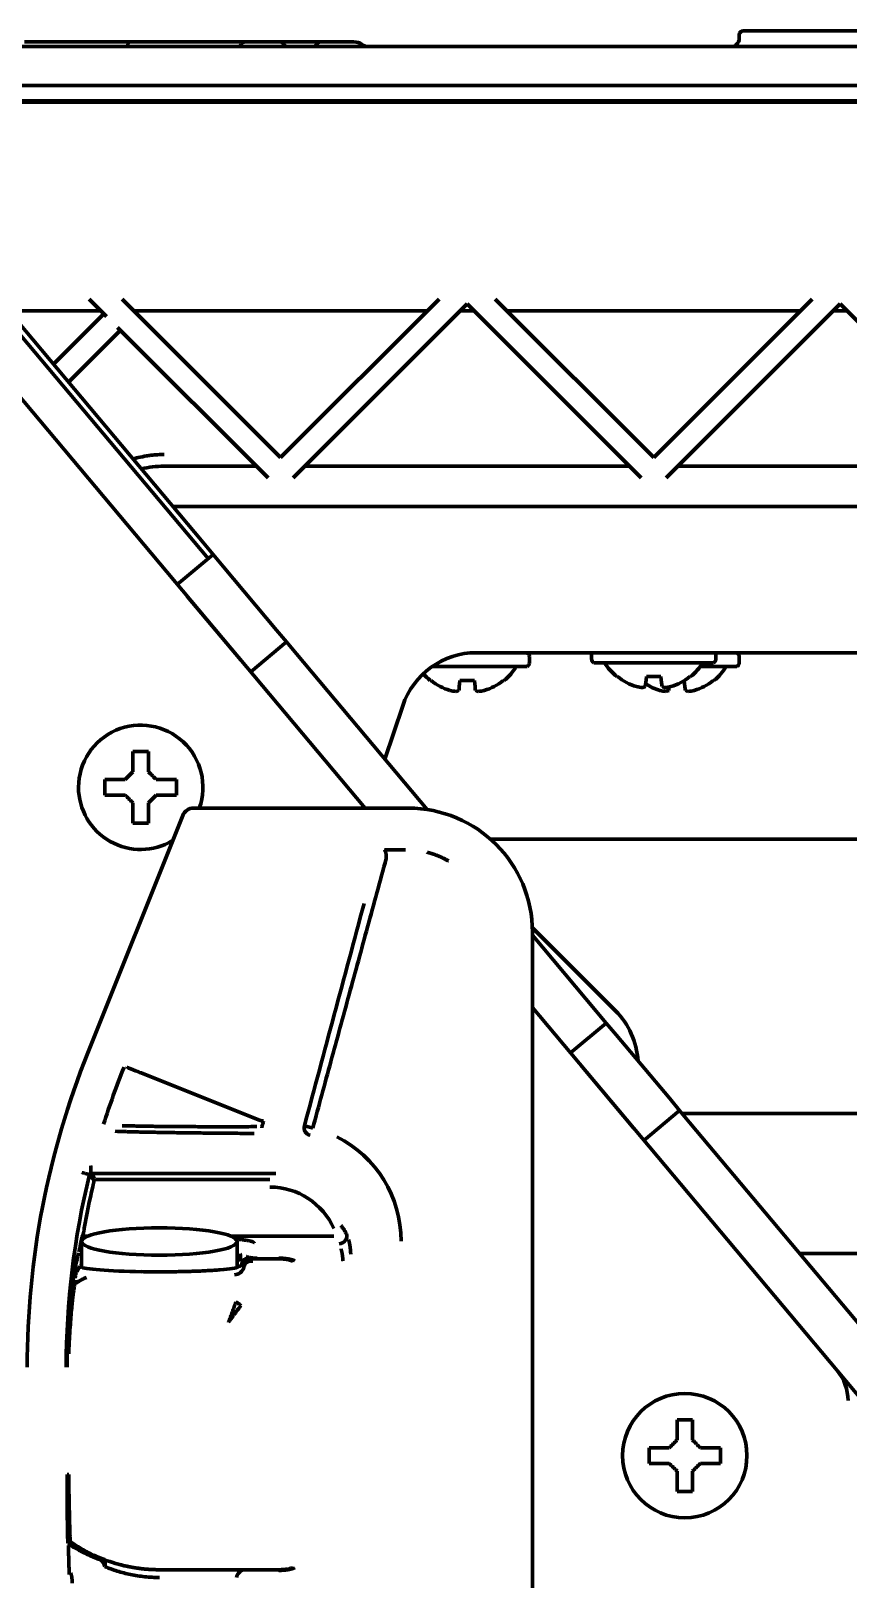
# Model space of a CAD drawing. Header units: inches. Extents: x -2405 to 7588, y 441 to 5654.
# Drawn here: x 2202.7 to 2255.3, y 5479.4 to 5579 of the extents above; entities that cross this region are included whole.
import ezdxf

# ---------------------------------------------------------------- set-up
doc = ezdxf.new("R2010")
doc.units = ezdxf.units.IN

msp = doc.modelspace()

# ---------------------------------------------------------------- linework, layer by layer
at = {"linetype": 'Continuous', "lineweight": 70}
for p, q in [((2248.275, 5578.783), (2248.275, 5578.533)), ((2263.025, 5579.033), (2248.525, 5579.033)), ((2171.025, 5578.033), (2290.525, 5578.033)), ((2202.3, 5578.333), (2209.052, 5578.333)), ((2209.052, 5578.333), (2212.743, 5578.333)), ((2212.743, 5578.333), (2213.935, 5578.333)), ((2213.935, 5578.333), (2216.474, 5578.333)), ((2216.474, 5578.333), (2218.758, 5578.333)), ((2218.758, 5578.333), (2221.333, 5578.333)), ((2221.333, 5578.333), (2223.472, 5578.333)), ((2193.238, 5575.533), (2313.775, 5575.533)), ((2194.561, 5574.533), (2313.775, 5574.533)), ((2194.591, 5574.457), (2310.7, 5574.457)), ((2230.775, 5574.457), (2230.775, 5574.533)), ((2214.115, 5545.086), (2198.416, 5563.775)), ((2213.786, 5546.116), (2199.002, 5563.735)), ((2224.204, 5529.032), (2195.434, 5563.319)), ((2206.462, 5561.786), (2207.584, 5560.664)), ((2218.775, 5551.594), (2208.583, 5561.786)), ((2228.967, 5561.786), (2218.775, 5551.594)), ((2242.775, 5551.594), (2232.583, 5561.786)), ((2252.967, 5561.786), (2242.775, 5551.594)), ((2201.266, 5561.036), (2207.212, 5561.036)), ((2207.407, 5560.841), (2204.157, 5557.591)), ((2209.333, 5561.036), (2228.217, 5561.036)), ((2219.586, 5550.283), (2230.775, 5561.472)), ((2230.338, 5561.036), (2231.212, 5561.036)), ((2230.775, 5561.472), (2241.964, 5550.283)), ((2233.333, 5561.036), (2252.217, 5561.036)), ((2243.586, 5550.283), (2254.775, 5561.472)), ((2254.338, 5561.036), (2255.212, 5561.036)), ((2254.775, 5561.472), (2265.964, 5550.283)), ((2205.125, 5556.437), (2208.467, 5559.78)), ((2208.291, 5559.957), (2217.964, 5550.283)), ((2217.214, 5551.033), (2211.275, 5551.033)), ((2241.214, 5551.033), (2220.336, 5551.033)), ((2265.214, 5551.033), (2244.336, 5551.033)), ((2292.67, 5548.428), (2211.879, 5548.428)), ((2213.786, 5546.116), (2214.428, 5545.35)), ((2212.13, 5543.421), (2214.428, 5545.35)), ((2214.428, 5545.35), (2215.071, 5544.584)), ((2215.071, 5544.584), (2218.509, 5540.487)), ((2212.773, 5542.655), (2216.211, 5538.558)), ((2218.509, 5540.487), (2219.152, 5539.721)), ((2216.854, 5537.792), (2219.152, 5539.721)), ((2219.152, 5539.721), (2219.795, 5538.955)), ((2219.795, 5538.955), (2228.197, 5528.94)), ((2231.376, 5539.033), (2279.175, 5539.033)), ((2234.775, 5538.383), (2234.775, 5538.783)), ((2238.775, 5539.033), (2238.775, 5538.633)), ((2246.775, 5538.633), (2246.775, 5539.033)), ((2248.275, 5538.383), (2248.275, 5538.783)), ((2230.775, 5538.133), (2228.514, 5538.133)), ((2234.625, 5538.133), (2230.775, 5538.133)), ((2242.775, 5538.383), (2238.925, 5538.383)), ((2246.625, 5538.383), (2242.775, 5538.383)), ((2248.125, 5538.133), (2245.763, 5538.133)), ((2228.402, 5537.242), (2228.449, 5537.241)), ((2233.101, 5537.241), (2233.148, 5537.242)), ((2240.402, 5537.492), (2240.449, 5537.491)), ((2245.101, 5537.491), (2245.148, 5537.492)), ((2246.601, 5537.241), (2246.648, 5537.242)), ((2225.483, 5532.175), (2226.634, 5535.618)), ((2207.475, 5530.373), (2207.475, 5530.873)), ((2212.075, 5530.873), (2212.075, 5530.373)), ((2207.475, 5529.873), (2207.475, 5530.373)), ((2212.075, 5530.373), (2212.075, 5529.873)), ((2213.175, 5529.033), (2226.986, 5529.033)), ((2212.479, 5528.561), (2206.373, 5513.296)), ((2286.794, 5527.033), (2232.277, 5527.033)), ((2240.311, 5515.997), (2234.969, 5521.339)), ((2234.975, 5521.044), (2234.975, 5449.033)), ((2234.975, 5520.864), (2239.078, 5515.973)), ((2254.573, 5492.84), (2234.974, 5516.197)), ((2239.078, 5515.973), (2239.721, 5515.207)), ((2237.423, 5513.279), (2239.721, 5515.207)), ((2239.721, 5515.207), (2240.364, 5514.441)), ((2240.364, 5514.441), (2243.802, 5510.344)), ((2217.354, 5508.973), (2209.797, 5511.995)), ((2238.066, 5512.513), (2241.504, 5508.416)), ((2243.802, 5510.344), (2244.444, 5509.578)), ((2242.146, 5507.65), (2244.444, 5509.578)), ((2244.444, 5509.578), (2245.087, 5508.812)), ((2244.608, 5509.383), (2271.02, 5509.383)), ((2245.087, 5508.812), (2259.871, 5491.193)), ((2206.576, 5505.524), (2218.467, 5505.524)), ((2218.092, 5505.149), (2206.875, 5505.149)), ((2206.788, 5504.649), (2206.69, 5504.671)), ((2206.245, 5501.981), (2206.147, 5501.998)), ((2205.975, 5501.151), (2205.975, 5499.486)), ((2206.17, 5501.482), (2206.34, 5501.482)), ((2215.611, 5501.482), (2222.202, 5501.482)), ((2215.975, 5499.486), (2215.975, 5501.151)), ((2216.773, 5500.033), (2216.822, 5500.033)), ((2218.656, 5500.033), (2216.873, 5500.033)), ((2218.656, 5500.076), (2218.656, 5500.033)), ((2252.166, 5500.383), (2262.532, 5500.383)), ((2205.489, 5499.048), (2205.588, 5498.956)), ((2205.703, 5499.288), (2205.861, 5499.541)), ((2205.881, 5499.573), (2205.975, 5499.626)), ((2216.07, 5499.56), (2216.062, 5499.571)), ((2257.573, 5489.265), (2254.573, 5492.84)), ((2242.475, 5487.373), (2242.475, 5487.873)), ((2242.475, 5486.873), (2242.475, 5487.373)), ((2247.075, 5487.873), (2247.075, 5487.373)), ((2247.075, 5487.373), (2247.075, 5486.873)), ((2205.143, 5486.161), (2205.043, 5486.161)), ((2205.269, 5481.82), (2205.254, 5481.831)), ((2205.279, 5481.814), (2205.269, 5481.82)), ((2218.656, 5480.033), (2210.975, 5480.033)), ((2210.975, 5480.033), (2210.975, 5480.033))]:
    msp.add_line(p, q, dxfattribs=at)
msp.add_circle((2244.775, 5487.373), 4, dxfattribs=at)
for centre, radius, start, end in [((2248.525, 5578.783), 0.25, 90, 180), ((2216.016, 5578.283), 0.25, 270, 336.42182), ((2216.474, 5578.083), 0.25, 90, 156.42182), ((2218.758, 5578.083), 0.25, 23.57818, 90), ((2219.216, 5578.283), 0.25, 203.57818, 270), ((2220.875, 5578.283), 0.25, 270, 336.42182), ((2221.333, 5578.083), 0.25, 90, 156.42182), ((2247.775, 5578.533), 0.5, 270, 0), ((2202.787, 5572.533), 2, 73.61046, 90), ((2223.763, 5572.533), 2, 90, 106.38954), ((2211.275, 5545.033), 6, 90, 104.11734), ((2231.376, 5534.033), 5, 90, 161.51588), ((2234.492, 5538.783), 0.283, 0, 61.92751), ((2247.992, 5538.783), 0.283, 0, 61.92751), ((2230.775, 5540.133), 3.74, 309.37906, 327.67589), ((2234.492, 5538.383), 0.283, 298.07249, 0), ((2239.058, 5538.633), 0.283, 180, 241.92751), ((2242.775, 5540.383), 3.74, 212.32411, 230.6111), ((2242.775, 5540.383), 3.74, 309.37906, 327.67589), ((2246.492, 5538.633), 0.283, 298.07249, 0), ((2244.275, 5540.133), 3.74, 309.37906, 327.67589), ((2247.992, 5538.383), 0.283, 298.07249, 0), ((2230.775, 5540.133), 3.74, 221.019, 230.6111), ((2209.775, 5530.373), 4, 340.425, 180), ((2209.775, 5530.373), 4, 180, 300.9375), ((2236.775, 5512.462), 5, 3.54164, 45), ((2256.975, 5493.056), 54.5, 158.19859, 180), ((2256.975, 5493.056), 51.991, 158.19859, 162.49778), ((2219.029, 5501.18), 7.499, 359.99723, 63.35805), ((2256.975, 5493.056), 51.991, 166.20351, 180), ((2256.975, 5493.056), 51.609, 166.99303, 170.02214), ((2218.092, 5500.15), 4.498, 24.00591, 90.00913), ((2210.975, 5490.033), 10, 122.76123, 122.92418), ((2256.975, 5493.056), 51.932, 179.04991, 180), ((2252.275, 5490.912), 3, 0, 40)]:
    msp.add_arc(centre, radius, start, end, dxfattribs=at)
for centre, major_axis, ratio, start_param, end_param in [((2208.877, 5578.283), (0, -0.25), 0.380989, 0, 1.159279), ((2209.052, 5578.083), (0, -0.25), 0.380989, 3.141593, 4.300872), ((2223.472, 5578.083), (0.544, 0), 0.459854, 0.411517, 1.570796), ((2224.469, 5578.283), (0.544, 0), 0.459854, 3.553109, 4.712389), ((2230.77, 5540.154), (3.624, 0.873), 0.997235, 3.804658, 4.177379), ((2230.478, 5540.154), (0.269, 3.718), 0.017407, 3.440796, 3.813517), ((2231.072, 5540.154), (0.269, -3.718), 0.017407, 5.611261, 5.983982), ((2230.78, 5540.154), (3.624, -0.873), 0.997235, 5.247399, 5.62012), ((2242.77, 5540.404), (3.624, 0.873), 0.997235, 3.804658, 4.177379), ((2242.517, 5540.441), (0.806, 3.6), 0.902278, 3.129444, 3.24631), ((2242.221, 5540.441), (0.383, 3.669), 0.420739, 3.280106, 3.396972), ((2242.478, 5540.404), (0.269, 3.718), 0.017407, 3.440796, 3.813517), ((2244.27, 5540.154), (3.624, 0.873), 0.997235, 3.907191, 4.177379), ((2243.072, 5540.404), (0.269, -3.718), 0.017407, 5.611261, 5.983982), ((2243.329, 5540.441), (0.383, -3.669), 0.420739, 6.027806, 6.144672), ((2243.034, 5540.441), (0.806, -3.6), 0.902278, 6.178468, 6.295334), ((2243.978, 5540.154), (0.269, 3.718), 0.017407, 3.440796, 3.604519), ((2242.78, 5540.404), (3.624, -0.873), 0.997235, 5.247399, 5.62012), ((2244.572, 5540.154), (0.269, -3.718), 0.017407, 5.611261, 5.983982), ((2244.28, 5540.154), (3.624, -0.873), 0.997235, 5.247399, 5.62012), ((2230.517, 5540.191), (0.806, 3.6), 0.902278, 3.129444, 3.24631), ((2230.221, 5540.191), (0.383, 3.669), 0.420739, 3.280106, 3.396972), ((2231.329, 5540.191), (0.383, -3.669), 0.420739, 6.027806, 6.144672), ((2231.034, 5540.191), (0.806, -3.6), 0.902278, 6.178468, 6.295334), ((2244.017, 5540.191), (0.806, 3.6), 0.902278, 3.129444, 3.24631), ((2243.721, 5540.191), (0.383, 3.669), 0.420739, 3.280106, 3.396972), ((2244.829, 5540.191), (0.383, -3.669), 0.420739, 6.027806, 6.144672), ((2244.534, 5540.191), (0.806, -3.6), 0.902278, 6.178468, 6.295334), ((2213.175, 5528.282), (0.031, 0.75), 0.998627, 0.041201, 1.231116), ((2226.964, 5521.022), (5.672, 5.672), 0.997265, 5.499157, 7.067214), ((2234, 5490.717), (264.803, 988.257), 0.017452, 1.542914, 1.557376), ((2209.374, 5512.165), (-0.464, 0.186), 0.00001, 3.564808, 6.265734), ((2217.191, 5509.038), (0.483, -0.129), 0.044565, 5.067822, 6.265715), ((2220.79, 5508.471), (0.301, -0.399), 0.999598, 3.804727, 5.400099), ((2220.79, 5508.471), (0.483, -0.13), 0.013523, 3.159048, 4.825514), ((2222.536, 5501.505), (-0.427, -0.259), 0.996672, 1.026891, 2.873747), ((2216.75, 5499.606), (0.488, 0.11), 0.980935, 1.683565, 2.914946), ((2216.773, 5499.532), (0, 0.501), 0.999097, 0.000003, 1.473687), ((2216.873, 5499.532), (0, 0.501), 0.999028, 0, 1.471684), ((2216.898, 5499.403), (0.5, -0.014), 0.966696, 1.404138, 2.958996), ((2217.259, 5500.533), (0, -0.5), 0.000006, 5.863051, 6.283192), ((2211.006, 5499.556), (-5.131, 0), 0.069756, 0.043327, 0.108267), ((2210.975, 5499.556), (5.1, 0), 0.069927, 3.25023, 4.486596), ((2210.975, 5499.556), (5.1, 0), 0.069927, 5.586769, 6.174554), ((2215.801, 5499.631), (0.427, -0.451), 0.999829, 5.524595, 6.891653), ((2210.944, 5499.556), (-5.131, 0), 0.069756, 3.033332, 3.100369), ((2205.534, 5498.651), (-0.0989, 0.0148), 0.918409, 0.044134, 1.971535), ((2205.15, 5493.915), (-0.1, 0.0017), 0.000004, 4.712397, 6.26578), ((2205.229, 5481.55), (-0.1, -0.0021), 0.764151, 4.696588, 6.256133), ((2207.206, 5480.233), (-0.179, -0.467), 0.50471, 3.141589, 3.792713), ((2207.206, 5480.233), (-0.179, 0.467), 0.504709, 4.520689, 5.632076), ((2207.206, 5480.233), (0.179, 0.467), 0.504708, 4.904106, 6.283182), ((2216.305, 5479.533), (0.226, 0.446), 0.711761, 0.619546, 1.917516)]:
    msp.add_ellipse(centre, major_axis=major_axis, ratio=ratio, start_param=start_param, end_param=end_param, dxfattribs=at)
msp.add_ellipse((2210.975, 5501.151), major_axis=(5, 0), ratio=0.176327, dxfattribs=at)
for points, degree, knots in [([(2209.292, 5551.495), (2209.399, 5551.527), (2209.507, 5551.557), (2209.794, 5551.627), (2209.975, 5551.664), (2210.204, 5551.701), (2210.25, 5551.708), (2210.343, 5551.721), (2210.389, 5551.727), (2210.528, 5551.744), (2210.621, 5551.753), (2210.901, 5551.776), (2211.088, 5551.783), (2211.275, 5551.783)], 3, [0, 0, 0, 0, 0.169694, 0.169694, 0.446463, 0.446463, 0.515655, 0.515655, 0.584847, 0.584847, 0.723231, 0.723231, 1, 1, 1, 1]), ([(2230.308, 5537.241), (2230.346, 5537.241), (2230.385, 5537.241), (2230.462, 5537.242), (2230.501, 5537.242), (2230.579, 5537.242), (2230.618, 5537.242), (2230.697, 5537.242), (2230.736, 5537.242), (2230.854, 5537.242), (2230.932, 5537.242), (2231.049, 5537.242), (2231.088, 5537.242), (2231.165, 5537.241), (2231.204, 5537.241), (2231.242, 5537.241)], 3, [0, 0, 0, 0, 0.125, 0.125, 0.25, 0.25, 0.375, 0.375, 0.5, 0.5, 0.75, 0.75, 0.875, 0.875, 1, 1, 1, 1]), ([(2242.308, 5537.491), (2242.346, 5537.491), (2242.385, 5537.491), (2242.462, 5537.492), (2242.501, 5537.492), (2242.579, 5537.492), (2242.618, 5537.492), (2242.697, 5537.492), (2242.736, 5537.492), (2242.854, 5537.492), (2242.932, 5537.492), (2243.049, 5537.492), (2243.088, 5537.492), (2243.165, 5537.491), (2243.204, 5537.491), (2243.242, 5537.491)], 3, [0, 0, 0, 0, 0.125, 0.125, 0.25, 0.25, 0.375, 0.375, 0.5, 0.5, 0.75, 0.75, 0.875, 0.875, 1, 1, 1, 1]), ([(2210.275, 5532.673), (2210.275, 5532.47), (2210.275, 5532.261), (2210.275, 5531.936), (2210.275, 5531.826), (2210.275, 5531.602), (2210.275, 5531.489), (2210.275, 5531.373)], 3, [0, 0, 0, 0, 0.5, 0.5, 0.75, 0.75, 1, 1, 1, 1]), ([(2207.475, 5530.873), (2207.678, 5530.873), (2207.888, 5530.873), (2208.213, 5530.873), (2208.323, 5530.873), (2208.546, 5530.873), (2208.66, 5530.873), (2208.775, 5530.873)], 3, [0, 0, 0, 0, 0.5, 0.5, 0.75, 0.75, 1, 1, 1, 1]), ([(2212.075, 5529.873), (2211.872, 5529.873), (2211.662, 5529.873), (2211.337, 5529.873), (2211.227, 5529.873), (2211.004, 5529.873), (2210.89, 5529.873), (2210.775, 5529.873)], 3, [0, 0, 0, 0, 0.5, 0.5, 0.75, 0.75, 1, 1, 1, 1]), ([(2209.275, 5528.073), (2209.275, 5528.276), (2209.275, 5528.486), (2209.275, 5528.811), (2209.275, 5528.921), (2209.275, 5529.144), (2209.275, 5529.258), (2209.275, 5529.373)], 3, [0, 0, 0, 0, 0.5, 0.5, 0.75, 0.75, 1, 1, 1, 1]), ([(2229.569, 5525.634), (2229.558, 5525.64), (2229.537, 5525.653), (2229.505, 5525.671), (2229.472, 5525.689), (2229.44, 5525.706), (2229.407, 5525.724), (2229.374, 5525.741), (2229.341, 5525.758), (2229.308, 5525.775), (2229.275, 5525.792), (2229.242, 5525.808), (2229.208, 5525.825), (2229.174, 5525.841), (2229.14, 5525.857), (2229.106, 5525.872), (2229.072, 5525.888), (2229.038, 5525.903), (2229.003, 5525.918), (2228.969, 5525.933), (2228.934, 5525.947), (2228.899, 5525.962), (2228.864, 5525.976), (2228.829, 5525.99), (2228.793, 5526.003), (2228.758, 5526.017), (2228.722, 5526.03), (2228.686, 5526.043), (2228.65, 5526.055), (2228.614, 5526.068), (2228.578, 5526.08), (2228.542, 5526.092), (2228.506, 5526.104), (2228.469, 5526.115), (2228.432, 5526.126), (2228.396, 5526.137), (2228.359, 5526.148), (2228.322, 5526.158), (2228.285, 5526.169), (2228.247, 5526.179), (2228.222, 5526.185), (2228.21, 5526.188), (2228.21, 5526.188)], 3, [0, 0, 0, 0, 0.024984, 0.050005, 0.075063, 0.100157, 0.125287, 0.150454, 0.175656, 0.200893, 0.226166, 0.251473, 0.276815, 0.302192, 0.327602, 0.353046, 0.378524, 0.404035, 0.429579, 0.455156, 0.480765, 0.506407, 0.53208, 0.557785, 0.583522, 0.60929, 0.63509, 0.660921, 0.686785, 0.712681, 0.738609, 0.76457, 0.790563, 0.816588, 0.842646, 0.868736, 0.894859, 0.921015, 0.947204, 0.973425, 0.99968, 1, 1, 1, 1]), ([(2208.886, 5512.291), (2208.89, 5512.301), (2208.894, 5512.311), (2208.902, 5512.331), (2208.906, 5512.341), (2208.91, 5512.35)], 3, [0, 0, 0, 0, 0.502213, 0.502213, 1, 1, 1, 1]), ([(2209.774, 5511.937), (2209.778, 5511.947), (2209.782, 5511.956), (2209.79, 5511.976), (2209.794, 5511.986), (2209.797, 5511.995)], 3, [0, 0, 0, 0, 0.502213, 0.502213, 1, 1, 1, 1]), ([(2217.674, 5508.909), (2217.655, 5508.836), (2217.635, 5508.763), (2217.596, 5508.617), (2217.577, 5508.545), (2217.557, 5508.472)], 3, [0, 0, 0, 0, 0.501162, 0.501162, 1, 1, 1, 1]), ([(2217.075, 5508.102), (2216.588, 5508.105), (2216.113, 5508.108), (2215.186, 5508.115), (2214.734, 5508.119), (2213.853, 5508.128), (2213.425, 5508.133), (2212.904, 5508.139), (2212.749, 5508.141), (2212.596, 5508.144), (2212.494, 5508.145), (2212.443, 5508.146), (2212.191, 5508.149), (2211.994, 5508.152), (2211.418, 5508.161), (2211.053, 5508.167), (2210.361, 5508.18), (2210.034, 5508.187), (2209.573, 5508.197), (2209.424, 5508.201), (2209.208, 5508.207), (2209.138, 5508.208), (2209.034, 5508.211), (2208.999, 5508.212), (2208.931, 5508.214), (2208.898, 5508.215), (2208.599, 5508.224), (2208.357, 5508.232), (2208.139, 5508.24)], 3, [0, 0, 0, 0, 0.125, 0.125, 0.25, 0.25, 0.375, 0.375, 0.40625, 0.421875, 0.421875, 0.4375, 0.4375, 0.5, 0.5, 0.625, 0.625, 0.75, 0.75, 0.8125, 0.8125, 0.84375, 0.84375, 0.859375, 0.859375, 0.875, 0.875, 1, 1, 1, 1]), ([(2217.236, 5508.539), (2216.765, 5508.537), (2216.305, 5508.536), (2215.407, 5508.534), (2214.969, 5508.534), (2214.116, 5508.535), (2213.7, 5508.536), (2213.196, 5508.538), (2213.045, 5508.539), (2212.897, 5508.54), (2212.798, 5508.54), (2212.749, 5508.54), (2212.504, 5508.542), (2212.313, 5508.543), (2211.755, 5508.547), (2211.401, 5508.55), (2210.729, 5508.558), (2210.412, 5508.562), (2209.965, 5508.569), (2209.821, 5508.572), (2209.611, 5508.575), (2209.543, 5508.577), (2209.408, 5508.58), (2209.342, 5508.581), (2209.213, 5508.584), (2209.15, 5508.585), (2209.027, 5508.588), (2208.967, 5508.59), (2208.79, 5508.594), (2208.679, 5508.597), (2208.573, 5508.601)], 3, [0, 0, 0, 0, 0.125, 0.125, 0.25, 0.25, 0.375, 0.375, 0.40625, 0.421875, 0.421875, 0.4375, 0.4375, 0.5, 0.5, 0.625, 0.625, 0.75, 0.75, 0.8125, 0.8125, 0.84375, 0.84375, 0.875, 0.875, 0.90625, 0.90625, 0.9375, 0.9375, 1, 1, 1, 1]), ([(2206.565, 5506.024), (2206.566, 5506.016), (2206.566, 5506.008), (2206.566, 5505.992), (2206.566, 5505.984), (2206.566, 5505.96), (2206.566, 5505.944), (2206.567, 5505.896), (2206.567, 5505.865), (2206.568, 5505.82), (2206.568, 5505.805), (2206.569, 5505.777), (2206.569, 5505.749), (2206.57, 5505.723), (2206.57, 5505.698), (2206.57, 5505.686), (2206.571, 5505.651), (2206.571, 5505.63), (2206.572, 5505.603), (2206.572, 5505.594), (2206.572, 5505.579), (2206.572, 5505.571), (2206.573, 5505.552), (2206.573, 5505.542), (2206.573, 5505.532), (2206.574, 5505.529), (2206.574, 5505.526), (2206.574, 5505.525), (2206.574, 5505.524)], 3, [0, 0, 0, 0, 0.03125, 0.03125, 0.0625, 0.0625, 0.125, 0.125, 0.25, 0.25, 0.3125, 0.3125, 0.375, 0.4375, 0.4375, 0.5, 0.5, 0.625, 0.625, 0.6875, 0.6875, 0.75, 0.75, 0.875, 0.875, 0.9375, 0.9375, 1, 1, 1, 1]), ([(2206, 5505.583), (2206.008, 5505.581), (2206.016, 5505.579), (2206.032, 5505.575), (2206.039, 5505.572), (2206.063, 5505.566), (2206.078, 5505.562), (2206.124, 5505.55), (2206.154, 5505.543), (2206.213, 5505.527), (2206.24, 5505.52), (2206.279, 5505.51), (2206.292, 5505.506), (2206.316, 5505.5), (2206.328, 5505.497), (2206.362, 5505.488), (2206.381, 5505.482), (2206.408, 5505.475), (2206.416, 5505.473), (2206.431, 5505.469), (2206.438, 5505.467), (2206.457, 5505.462), (2206.466, 5505.459), (2206.476, 5505.456), (2206.479, 5505.456), (2206.482, 5505.455), (2206.483, 5505.454), (2206.484, 5505.454)], 3, [0, 0, 0, 0, 0.03125, 0.03125, 0.0625, 0.0625, 0.125, 0.125, 0.25, 0.25, 0.375, 0.375, 0.4375, 0.4375, 0.5, 0.5, 0.625, 0.625, 0.6875, 0.6875, 0.75, 0.75, 0.875, 0.875, 0.9375, 0.9375, 1, 1, 1, 1]), ([(2206.779, 5505.08), (2206.754, 5505.11), (2206.73, 5505.141), (2206.68, 5505.202), (2206.655, 5505.233), (2206.606, 5505.295), (2206.581, 5505.326), (2206.532, 5505.39), (2206.508, 5505.422), (2206.484, 5505.454)], 3, [0, 0, 0, 0, 0.25, 0.25, 0.5, 0.5, 0.75, 0.75, 1, 1, 1, 1]), ([(2206.69, 5504.671), (2206.694, 5504.689), (2206.702, 5504.723), (2206.714, 5504.776), (2206.726, 5504.829), (2206.739, 5504.883), (2206.751, 5504.937), (2206.762, 5504.989), (2206.771, 5505.033), (2206.777, 5505.064), (2206.778, 5505.071), (2206.777, 5505.072), (2206.777, 5505.072)], 3, [0, 0, 0, 0, 0.111105, 0.222209, 0.333314, 0.444418, 0.555523, 0.666628, 0.777732, 0.888837, 0.999941, 1, 1, 1, 1]), ([(2206.071, 5501.598), (2206.071, 5501.598), (2206.071, 5501.598), (2206.072, 5501.599), (2206.073, 5501.605), (2206.077, 5501.621), (2206.083, 5501.647), (2206.09, 5501.686), (2206.101, 5501.742), (2206.114, 5501.814), (2206.13, 5501.902), (2206.141, 5501.965), (2206.147, 5501.998)], 3, [0, 0, 0, 0, 0.000048, 0.000048, 0.125042, 0.250036, 0.37503, 0.500024, 0.625018, 0.750012, 0.875006, 1, 1, 1, 1]), ([(2205.797, 5500.507), (2205.799, 5500.511), (2205.801, 5500.521), (2205.807, 5500.543), (2205.814, 5500.573), (2205.823, 5500.614), (2205.834, 5500.664), (2205.846, 5500.725), (2205.86, 5500.796), (2205.876, 5500.874), (2205.893, 5500.961), (2205.913, 5501.056), (2205.933, 5501.154), (2205.953, 5501.245), (2205.97, 5501.32), (2205.983, 5501.373), (2205.993, 5501.409), (2205.998, 5501.422), (2206, 5501.427), (2206, 5501.427), (2206, 5501.427)], 3, [0, 0, 0, 0, 0.062495, 0.12499, 0.187484, 0.249979, 0.312474, 0.374969, 0.437464, 0.499959, 0.562453, 0.624948, 0.687443, 0.749938, 0.812433, 0.874927, 0.937422, 0.999917, 0.999917, 1, 1, 1, 1]), ([(2205.999, 5501.422), (2206.005, 5501.437), (2206.011, 5501.451), (2206.023, 5501.481), (2206.029, 5501.496), (2206.041, 5501.525), (2206.047, 5501.539), (2206.059, 5501.567), (2206.065, 5501.58), (2206.071, 5501.594)], 3, [0, 0, 0, 0, 0.25, 0.25, 0.5, 0.5, 0.75, 0.75, 1, 1, 1, 1]), ([(2215.786, 5501.317), (2215.871, 5501.309), (2216.29, 5501.268), (2216.773, 5501.194), (2217.044, 5501.115), (2217.069, 5501.073)], 2, [0, 0, 0, 0.073395, 0.382263, 0.691132, 1, 1, 1]), ([(2223.285, 5500.343), (2223.284, 5500.351), (2223.284, 5500.366), (2223.283, 5500.388), (2223.282, 5500.409), (2223.281, 5500.431), (2223.28, 5500.452), (2223.279, 5500.473), (2223.277, 5500.494), (2223.276, 5500.514), (2223.274, 5500.534), (2223.273, 5500.554), (2223.271, 5500.573), (2223.27, 5500.593), (2223.268, 5500.612), (2223.266, 5500.63), (2223.264, 5500.649), (2223.262, 5500.667), (2223.26, 5500.685), (2223.258, 5500.702), (2223.256, 5500.72), (2223.254, 5500.737), (2223.252, 5500.754), (2223.25, 5500.77), (2223.248, 5500.787), (2223.245, 5500.803), (2223.243, 5500.819), (2223.241, 5500.835), (2223.239, 5500.85), (2223.236, 5500.865), (2223.234, 5500.88), (2223.232, 5500.895), (2223.229, 5500.909), (2223.227, 5500.924), (2223.224, 5500.938), (2223.222, 5500.952), (2223.219, 5500.965), (2223.217, 5500.979), (2223.215, 5500.992), (2223.212, 5501.005), (2223.21, 5501.018), (2223.207, 5501.03), (2223.205, 5501.043), (2223.202, 5501.055), (2223.2, 5501.067), (2223.197, 5501.078), (2223.195, 5501.09), (2223.192, 5501.101), (2223.19, 5501.113), (2223.187, 5501.124), (2223.185, 5501.135), (2223.182, 5501.145), (2223.18, 5501.156), (2223.178, 5501.166), (2223.175, 5501.176), (2223.173, 5501.186), (2223.17, 5501.196), (2223.168, 5501.205), (2223.166, 5501.215), (2223.161, 5501.232), (2223.157, 5501.248), (2223.154, 5501.261), (2223.153, 5501.263)], 3, [0, 0, 0, 0, 0.01933, 0.03855, 0.05766, 0.076661, 0.095553, 0.114335, 0.133008, 0.151571, 0.170025, 0.18837, 0.206606, 0.224733, 0.242752, 0.260662, 0.278463, 0.296157, 0.313742, 0.331219, 0.348588, 0.365849, 0.383002, 0.400048, 0.416986, 0.433816, 0.450539, 0.467155, 0.483663, 0.500064, 0.516357, 0.532544, 0.548623, 0.564596, 0.580461, 0.59622, 0.611872, 0.627417, 0.642856, 0.658188, 0.673414, 0.688533, 0.703545, 0.718452, 0.733252, 0.747946, 0.762534, 0.777015, 0.791391, 0.80566, 0.819824, 0.833882, 0.847833, 0.861679, 0.875419, 0.889054, 0.902582, 0.916005, 0.929322, 0.942534, 0.990751, 1, 1, 1, 1]), ([(2205.55, 5499.326), (2205.57, 5499.449), (2205.609, 5499.686), (2205.668, 5499.996), (2205.722, 5500.249), (2205.753, 5500.368), (2205.766, 5500.411)], 3, [0, 0, 0, 0, 0.249997, 0.499998, 0.749999, 1, 1, 1, 1]), ([(2205.648, 5499.804), (2205.65, 5499.817), (2205.652, 5499.829), (2205.664, 5499.893), (2205.673, 5499.942), (2205.691, 5500.028), (2205.698, 5500.066), (2205.706, 5500.101)], 3, [0, 0, 0, 0, 0.108625, 0.108625, 0.574825, 0.574825, 1, 1, 1, 1]), ([(2216.187, 5500.306), (2216.19, 5500.29), (2216.191, 5500.27), (2216.191, 5500.219), (2216.19, 5500.188), (2216.188, 5500.135), (2216.187, 5500.116), (2216.187, 5500.075), (2216.186, 5500.053), (2216.186, 5500.007), (2216.187, 5499.983), (2216.188, 5499.945), (2216.189, 5499.926), (2216.191, 5499.906), (2216.192, 5499.893), (2216.192, 5499.886), (2216.193, 5499.879)], 3, [0, 0, 0, 0, 0.25, 0.25, 0.5, 0.5, 0.625, 0.625, 0.75, 0.75, 0.875, 0.875, 0.9375, 0.96875, 0.96875, 1, 1, 1, 1]), ([(2217.259, 5500.076), (2217.226, 5500.077), (2217.192, 5500.078), (2217.127, 5500.08), (2217.096, 5500.083), (2217.036, 5500.087), (2217.008, 5500.09), (2216.954, 5500.097), (2216.928, 5500.1), (2216.88, 5500.107), (2216.858, 5500.111), (2216.815, 5500.119), (2216.795, 5500.122), (2216.737, 5500.134), (2216.702, 5500.143), (2216.64, 5500.159), (2216.612, 5500.167), (2216.578, 5500.178), (2216.571, 5500.18), (2216.564, 5500.183)], 3, [0, 0, 0, 0, 0.09463, 0.09463, 0.18926, 0.18926, 0.283889, 0.283889, 0.378519, 0.378519, 0.473149, 0.473149, 0.567779, 0.567779, 0.757038, 0.757038, 0.946298, 0.946298, 1, 1, 1, 1]), ([(2216.588, 5500.07), (2216.615, 5500.061), (2216.644, 5500.052), (2216.69, 5500.042), (2216.706, 5500.039), (2216.739, 5500.034), (2216.756, 5500.033), (2216.773, 5500.033)], 3, [0, 0, 0, 0, 0.5, 0.5, 0.75, 0.75, 1, 1, 1, 1]), ([(2219.697, 5499.912), (2219.697, 5499.912), (2219.66, 5499.927), (2219.586, 5499.954), (2219.472, 5499.987), (2219.353, 5500.015), (2219.239, 5500.036), (2219.131, 5500.05), (2219.041, 5500.06), (2218.972, 5500.065), (2218.924, 5500.068), (2218.893, 5500.07), (2218.859, 5500.072), (2218.823, 5500.073), (2218.785, 5500.075), (2218.744, 5500.076), (2218.701, 5500.076), (2218.671, 5500.076), (2218.656, 5500.076)], 3, [0, 0, 0, 0, 0.000059, 0.132051, 0.251205, 0.363862, 0.491337, 0.579126, 0.661179, 0.737452, 0.763103, 0.790798, 0.820541, 0.852335, 0.886181, 0.922079, 0.960023, 1, 1, 1, 1]), ([(2219.563, 5499.886), (2219.563, 5499.886), (2219.523, 5499.903), (2219.439, 5499.934), (2219.303, 5499.972), (2219.195, 5499.992), (2219.122, 5500.003), (2219.086, 5500.008), (2219.049, 5500.013), (2219.011, 5500.017), (2218.973, 5500.02), (2218.935, 5500.023), (2218.896, 5500.026), (2218.857, 5500.028), (2218.818, 5500.03), (2218.778, 5500.031), (2218.738, 5500.032), (2218.697, 5500.033), (2218.67, 5500.033), (2218.656, 5500.033)], 3, [0, 0, 0, 0, 0.000004, 0.17123, 0.332846, 0.488044, 0.52622, 0.564458, 0.6028, 0.641285, 0.679952, 0.718839, 0.757981, 0.797413, 0.837166, 0.877273, 0.917763, 0.958663, 1, 1, 1, 1]), ([(2222.785, 5499.895), (2222.784, 5499.909), (2222.783, 5499.937), (2222.781, 5499.98), (2222.778, 5500.022), (2222.774, 5500.065), (2222.77, 5500.108), (2222.766, 5500.151), (2222.761, 5500.193), (2222.755, 5500.236), (2222.749, 5500.279), (2222.743, 5500.323), (2222.734, 5500.371), (2222.725, 5500.423), (2222.714, 5500.477), (2222.701, 5500.534), (2222.687, 5500.593), (2222.675, 5500.638), (2222.668, 5500.664), (2222.666, 5500.671)], 3, [0, 0, 0, 0, 0.04305, 0.087212, 0.132486, 0.178874, 0.226377, 0.274994, 0.324728, 0.375578, 0.427546, 0.480632, 0.543095, 0.612699, 0.689444, 0.77333, 0.864358, 0.962528, 1, 1, 1, 1]), ([(2205.489, 5499.049), (2205.494, 5499.083), (2205.502, 5499.142), (2205.512, 5499.203), (2205.519, 5499.24), (2205.522, 5499.251), (2205.523, 5499.254), (2205.523, 5499.254), (2205.523, 5499.254)], 3, [0, 0, 0, 0, 0.249874, 0.499749, 0.749623, 0.999497, 0.999497, 1, 1, 1, 1]), ([(2205.523, 5499.251), (2205.527, 5499.263), (2205.532, 5499.276), (2205.541, 5499.3), (2205.545, 5499.313), (2205.55, 5499.324)], 3, [0, 0, 0, 0, 0.5, 0.5, 1, 1, 1, 1]), ([(2205.559, 5499.273), (2205.558, 5499.274), (2205.557, 5499.277), (2205.555, 5499.281), (2205.554, 5499.285), (2205.553, 5499.289), (2205.552, 5499.292), (2205.551, 5499.295), (2205.551, 5499.297), (2205.551, 5499.299), (2205.55, 5499.3), (2205.55, 5499.302), (2205.55, 5499.303), (2205.55, 5499.305), (2205.55, 5499.306), (2205.549, 5499.308), (2205.549, 5499.309), (2205.549, 5499.311), (2205.549, 5499.312), (2205.549, 5499.314), (2205.549, 5499.316), (2205.549, 5499.317), (2205.549, 5499.319), (2205.549, 5499.32), (2205.549, 5499.322), (2205.549, 5499.323), (2205.55, 5499.324), (2205.55, 5499.325), (2205.55, 5499.326)], 3, [0, 0, 0, 0, 0.087775, 0.167542, 0.239322, 0.303148, 0.359064, 0.407136, 0.447472, 0.480253, 0.505822, 0.538406, 0.5705, 0.602112, 0.633252, 0.663928, 0.694152, 0.723932, 0.753281, 0.782208, 0.810726, 0.838848, 0.866586, 0.893953, 0.920963, 0.947631, 0.973971, 1, 1, 1, 1]), ([(2205.559, 5499.272), (2205.56, 5499.269), (2205.562, 5499.267), (2205.564, 5499.263), (2205.565, 5499.261), (2205.569, 5499.257), (2205.571, 5499.254), (2205.575, 5499.251), (2205.577, 5499.249), (2205.58, 5499.246), (2205.582, 5499.245), (2205.587, 5499.242), (2205.59, 5499.241), (2205.595, 5499.239), (2205.598, 5499.238), (2205.605, 5499.236), (2205.61, 5499.236), (2205.619, 5499.236), (2205.622, 5499.236), (2205.634, 5499.238), (2205.64, 5499.24), (2205.652, 5499.245), (2205.658, 5499.247), (2205.663, 5499.251)], 3, [0, 0, 0, 0, 0.015625, 0.015625, 0.03125, 0.03125, 0.0625, 0.0625, 0.09375, 0.09375, 0.125, 0.125, 0.1875, 0.1875, 0.25, 0.25, 0.375, 0.375, 0.5, 0.5, 0.75, 0.75, 1, 1, 1, 1]), ([(2209.833, 5499.209), (2210.021, 5499.205), (2210.21, 5499.203), (2210.591, 5499.2), (2210.782, 5499.199), (2210.975, 5499.199)], 3, [0, 0, 0, 0, 0.5, 0.5, 1, 1, 1, 1]), ([(2210.975, 5499.199), (2211.163, 5499.199), (2211.348, 5499.2), (2211.717, 5499.203), (2211.899, 5499.205), (2212.26, 5499.21), (2212.439, 5499.214), (2212.661, 5499.219), (2212.705, 5499.22), (2212.792, 5499.223), (2212.923, 5499.226), (2213.05, 5499.23), (2213.302, 5499.238), (2213.465, 5499.244), (2213.78, 5499.258), (2213.933, 5499.265), (2214.119, 5499.275), (2214.155, 5499.277), (2214.228, 5499.281), (2214.335, 5499.288), (2214.439, 5499.294), (2214.64, 5499.308), (2214.767, 5499.317), (2214.888, 5499.327)], 3, [0, 0, 0, 0, 0.125, 0.125, 0.25, 0.25, 0.375, 0.375, 0.40625, 0.40625, 0.4375, 0.5, 0.5, 0.625, 0.625, 0.75, 0.75, 0.78125, 0.78125, 0.8125, 0.875, 0.875, 1, 1, 1, 1]), ([(2216.089, 5499.541), (2216.14, 5499.558), (2216.185, 5499.578), (2216.237, 5499.601), (2216.25, 5499.607)], 2, [0, 0, 0, 0.500233, 0.75035, 1, 1, 1]), ([(2205.15, 5493.915), (2205.154, 5494.028), (2205.168, 5494.42), (2205.198, 5495.061), (2205.246, 5495.801), (2205.298, 5496.444), (2205.349, 5496.987), (2205.397, 5497.434), (2205.439, 5497.786), (2205.474, 5498.05), (2205.501, 5498.236), (2205.521, 5498.354), (2205.533, 5498.413), (2205.538, 5498.426), (2205.54, 5498.427)], 3, [0, 0, 0, 0, 0.055778, 0.193635, 0.31794, 0.429921, 0.530786, 0.62174, 0.70352, 0.777177, 0.843619, 0.903584, 0.957821, 1, 1, 1, 1]), ([(2205.815, 5498.6), (2205.78, 5498.578), (2205.741, 5498.565), (2205.655, 5498.552), (2205.608, 5498.553), (2205.56, 5498.562)], 3, [0, 0, 0, 0, 0.5, 0.5, 1, 1, 1, 1]), ([(2205.565, 5498.443), (2205.564, 5498.442), (2205.563, 5498.445), (2205.562, 5498.455), (2205.561, 5498.463), (2205.56, 5498.494), (2205.56, 5498.524), (2205.56, 5498.561)], 3, [0, 0, 0, 0, 0.25, 0.25, 0.5, 0.5, 1, 1, 1, 1]), ([(2205.815, 5498.599), (2205.889, 5498.643), (2205.965, 5498.686), (2206.122, 5498.767), (2206.204, 5498.805), (2206.289, 5498.841)], 3, [0, 0, 0, 0, 0.5, 0.5, 1, 1, 1, 1]), ([(2216.222, 5497.033), (2216.206, 5497.012), (2216.174, 5496.97), (2216.126, 5496.908), (2216.08, 5496.848), (2216.035, 5496.789), (2215.991, 5496.732), (2215.949, 5496.676), (2215.907, 5496.622), (2215.867, 5496.569), (2215.829, 5496.518), (2215.791, 5496.469), (2215.755, 5496.421), (2215.72, 5496.374), (2215.687, 5496.329), (2215.654, 5496.286), (2215.623, 5496.244), (2215.594, 5496.204), (2215.566, 5496.165), (2215.538, 5496.128), (2215.513, 5496.092), (2215.488, 5496.058), (2215.465, 5496.025), (2215.444, 5495.994), (2215.43, 5495.974), (2215.423, 5495.964)], 3, [0, 0, 0, 0, 0.060363, 0.11919, 0.17648, 0.232235, 0.286453, 0.339136, 0.390282, 0.439894, 0.48797, 0.53451, 0.579516, 0.622988, 0.664925, 0.705328, 0.744197, 0.781533, 0.817336, 0.851607, 0.884346, 0.915554, 0.945232, 0.97338, 1, 1, 1, 1]), ([(2215.904, 5497.263), (2215.864, 5497.159), (2215.825, 5497.053), (2215.746, 5496.839), (2215.707, 5496.731), (2215.629, 5496.513), (2215.589, 5496.404), (2215.508, 5496.185), (2215.467, 5496.074), (2215.425, 5495.964)], 3, [0, 0, 0, 0, 0.25, 0.25, 0.5, 0.5, 0.75, 0.75, 1, 1, 1, 1]), ([(2216.224, 5497.033), (2216.2, 5497.054), (2216.175, 5497.075), (2216.123, 5497.117), (2216.096, 5497.137), (2216.041, 5497.177), (2216.014, 5497.196), (2215.958, 5497.231), (2215.931, 5497.248), (2215.904, 5497.263)], 3, [0, 0, 0, 0, 0.25, 0.25, 0.5, 0.5, 0.75, 0.75, 1, 1, 1, 1]), ([(2245.275, 5489.673), (2245.275, 5489.47), (2245.275, 5489.261), (2245.275, 5488.936), (2245.275, 5488.826), (2245.275, 5488.602), (2245.275, 5488.489), (2245.275, 5488.373)], 3, [0, 0, 0, 0, 0.5, 0.5, 0.75, 0.75, 1, 1, 1, 1]), ([(2242.475, 5487.873), (2242.678, 5487.873), (2242.888, 5487.873), (2243.213, 5487.873), (2243.323, 5487.873), (2243.546, 5487.873), (2243.66, 5487.873), (2243.775, 5487.873)], 3, [0, 0, 0, 0, 0.5, 0.5, 0.75, 0.75, 1, 1, 1, 1]), ([(2205.254, 5481.831), (2205.254, 5481.831), (2205.251, 5481.836), (2205.245, 5481.881), (2205.235, 5482.035), (2205.223, 5482.309), (2205.21, 5482.716), (2205.197, 5483.222), (2205.185, 5483.755), (2205.175, 5484.259), (2205.167, 5484.721), (2205.159, 5485.142), (2205.153, 5485.524), (2205.148, 5485.86), (2205.145, 5486.068), (2205.143, 5486.161)], 3, [0, 0, 0, 0, 0.013537, 0.087967, 0.171477, 0.265427, 0.371587, 0.484999, 0.587268, 0.677066, 0.757422, 0.829358, 0.894159, 0.952865, 1, 1, 1, 1]), ([(2244.275, 5485.073), (2244.275, 5485.276), (2244.275, 5485.486), (2244.275, 5485.811), (2244.275, 5485.921), (2244.275, 5486.144), (2244.275, 5486.258), (2244.275, 5486.373)], 3, [0, 0, 0, 0, 0.5, 0.5, 0.75, 0.75, 1, 1, 1, 1]), ([(2247.075, 5486.873), (2246.872, 5486.873), (2246.662, 5486.873), (2246.337, 5486.873), (2246.227, 5486.873), (2246.004, 5486.873), (2245.89, 5486.873), (2245.775, 5486.873)], 3, [0, 0, 0, 0, 0.5, 0.5, 0.75, 0.75, 1, 1, 1, 1]), ([(2205.254, 5481.831), (2205.24, 5481.841), (2205.222, 5481.847), (2205.186, 5481.85), (2205.167, 5481.846), (2205.135, 5481.829), (2205.121, 5481.816), (2205.102, 5481.785), (2205.097, 5481.767), (2205.097, 5481.749)], 3, [0, 0, 0, 0, 0.25, 0.25, 0.5, 0.5, 0.75, 0.75, 1, 1, 1, 1]), ([(2207.206, 5480.659), (2207.19, 5480.665), (2207.159, 5480.676), (2207.112, 5480.694), (2207.064, 5480.712), (2207.017, 5480.73), (2206.97, 5480.749), (2206.922, 5480.768), (2206.875, 5480.787), (2206.827, 5480.806), (2206.78, 5480.826), (2206.732, 5480.846), (2206.685, 5480.866), (2206.637, 5480.887), (2206.589, 5480.908), (2206.541, 5480.929), (2206.493, 5480.95), (2206.445, 5480.972), (2206.397, 5480.994), (2206.349, 5481.017), (2206.301, 5481.039), (2206.24, 5481.068), (2206.167, 5481.104), (2206.081, 5481.147), (2205.995, 5481.191), (2205.909, 5481.235), (2205.824, 5481.281), (2205.739, 5481.327), (2205.653, 5481.375), (2205.568, 5481.423), (2205.483, 5481.472), (2205.398, 5481.523), (2205.314, 5481.574), (2205.258, 5481.609), (2205.229, 5481.627)], 3, [0, 0, 0, 0, 0.022367, 0.04483, 0.067389, 0.090046, 0.112799, 0.13565, 0.158599, 0.181646, 0.204792, 0.228037, 0.251382, 0.274827, 0.298372, 0.322018, 0.345765, 0.369613, 0.393564, 0.417616, 0.441771, 0.466028, 0.509546, 0.553236, 0.5971, 0.64114, 0.685357, 0.729754, 0.774331, 0.819092, 0.864038, 0.90917, 0.95449, 1, 1, 1, 1]), ([(2210.975, 5480.033), (2210.468, 5480.033), (2209.96, 5480.072), (2208.957, 5480.226), (2208.461, 5480.341), (2207.493, 5480.645), (2207.02, 5480.834), (2206.109, 5481.282), (2205.671, 5481.54), (2205.254, 5481.831)], 3, [0, 0, 0, 0, 0.25, 0.25, 0.5, 0.5, 0.75, 0.75, 1, 1, 1, 1]), ([(2207.386, 5480.699), (2207.196, 5480.772), (2207.01, 5480.85), (2206.646, 5481.016), (2206.468, 5481.104), (2206.117, 5481.29), (2205.945, 5481.388), (2205.607, 5481.593), (2205.441, 5481.701), (2205.279, 5481.814)], 3, [0, 0, 0, 0, 0.25, 0.25, 0.5, 0.5, 0.75, 0.75, 1, 1, 1, 1]), ([(2207.472, 5480.233), (2207.723, 5480.128), (2207.988, 5480.032), (2208.402, 5479.903), (2208.543, 5479.863), (2208.83, 5479.788), (2208.976, 5479.754), (2209.42, 5479.662), (2209.725, 5479.614), (2210.345, 5479.549), (2210.66, 5479.533), (2210.975, 5479.533)], 3, [0, 0, 0, 0, 0.25, 0.25, 0.375, 0.375, 0.5, 0.5, 0.75, 0.75, 1, 1, 1, 1]), ([(2208.231, 5480.417), (2208.233, 5480.416), (2208.246, 5480.412), (2208.27, 5480.406), (2208.302, 5480.397), (2208.335, 5480.388), (2208.367, 5480.379), (2208.4, 5480.37), (2208.433, 5480.361), (2208.465, 5480.353), (2208.498, 5480.344), (2208.531, 5480.336), (2208.564, 5480.328), (2208.597, 5480.32), (2208.63, 5480.312), (2208.663, 5480.304), (2208.696, 5480.296), (2208.729, 5480.288), (2208.762, 5480.281), (2208.796, 5480.273), (2208.829, 5480.266), (2208.862, 5480.259), (2208.896, 5480.251), (2208.929, 5480.244), (2208.963, 5480.237), (2208.996, 5480.231), (2209.03, 5480.224), (2209.064, 5480.217), (2209.097, 5480.211), (2209.131, 5480.204), (2209.165, 5480.198), (2209.199, 5480.192), (2209.232, 5480.186), (2209.266, 5480.18), (2209.3, 5480.174), (2209.334, 5480.168), (2209.368, 5480.163), (2209.403, 5480.157), (2209.437, 5480.152), (2209.471, 5480.147), (2209.505, 5480.141), (2209.539, 5480.136), (2209.574, 5480.132), (2209.608, 5480.127), (2209.642, 5480.122), (2209.677, 5480.117), (2209.711, 5480.113), (2209.746, 5480.109), (2209.78, 5480.104), (2209.815, 5480.1), (2209.85, 5480.096), (2209.884, 5480.093), (2209.919, 5480.089), (2209.954, 5480.085), (2209.989, 5480.082), (2210.023, 5480.078), (2210.058, 5480.075), (2210.093, 5480.072), (2210.128, 5480.069), (2210.163, 5480.066), (2210.198, 5480.063), (2210.233, 5480.06), (2210.268, 5480.058), (2210.303, 5480.055), (2210.338, 5480.053), (2210.373, 5480.051), (2210.409, 5480.049), (2210.444, 5480.047), (2210.479, 5480.045), (2210.514, 5480.043), (2210.55, 5480.042), (2210.585, 5480.04), (2210.62, 5480.039), (2210.656, 5480.038), (2210.691, 5480.037), (2210.726, 5480.036), (2210.762, 5480.035), (2210.797, 5480.034), (2210.833, 5480.034), (2210.868, 5480.033), (2210.904, 5480.033), (2210.939, 5480.033), (2210.963, 5480.033), (2210.975, 5480.033)], 3, [0, 0, 0, 0, 0.002576, 0.015434, 0.028273, 0.041096, 0.053901, 0.066688, 0.079459, 0.092213, 0.104951, 0.117673, 0.13038, 0.143071, 0.155747, 0.168409, 0.181055, 0.193688, 0.206307, 0.218913, 0.231505, 0.244085, 0.256652, 0.269207, 0.281749, 0.294281, 0.306801, 0.319309, 0.331808, 0.344296, 0.356774, 0.369242, 0.381701, 0.394151, 0.406592, 0.419025, 0.43145, 0.443867, 0.456276, 0.468679, 0.481075, 0.493464, 0.505847, 0.518225, 0.530597, 0.542964, 0.555326, 0.567684, 0.580037, 0.592387, 0.604734, 0.617077, 0.629417, 0.641756, 0.654092, 0.666426, 0.678759, 0.69109, 0.703421, 0.715752, 0.728082, 0.740413, 0.752744, 0.765076, 0.777409, 0.789744, 0.802081, 0.81442, 0.826762, 0.839106, 0.851454, 0.863805, 0.87616, 0.88852, 0.900884, 0.913253, 0.925627, 0.938007, 0.950392, 0.962784, 0.975182, 0.987588, 1, 1, 1, 1]), ([(2218.656, 5480.033), (2218.663, 5480.033), (2218.676, 5480.033), (2218.697, 5480.033), (2218.717, 5480.033), (2218.737, 5480.034), (2218.757, 5480.034), (2218.777, 5480.035), (2218.796, 5480.035), (2218.816, 5480.036), (2218.835, 5480.037), (2218.855, 5480.038), (2218.874, 5480.039), (2218.893, 5480.04), (2218.912, 5480.041), (2218.931, 5480.042), (2218.95, 5480.044), (2218.969, 5480.045), (2218.987, 5480.047), (2219.006, 5480.049), (2219.024, 5480.051), (2219.043, 5480.053), (2219.061, 5480.055), (2219.079, 5480.057), (2219.097, 5480.059), (2219.115, 5480.062), (2219.132, 5480.064), (2219.173, 5480.07), (2219.237, 5480.081), (2219.321, 5480.1), (2219.403, 5480.122), (2219.483, 5480.147), (2219.533, 5480.167), (2219.557, 5480.177), (2219.557, 5480.177)], 3, [0, 0, 0, 0, 0.020634, 0.041151, 0.061554, 0.081845, 0.102027, 0.122105, 0.142081, 0.161958, 0.181741, 0.201433, 0.221038, 0.240559, 0.260001, 0.279367, 0.298662, 0.31789, 0.337055, 0.356162, 0.375216, 0.39422, 0.41318, 0.4321, 0.450986, 0.469842, 0.488674, 0.507486, 0.601277, 0.69672, 0.794518, 0.895363, 0.999923, 1, 1, 1, 1]), ([(2218.656, 5479.989), (2218.664, 5479.989), (2218.68, 5479.989), (2218.703, 5479.99), (2218.727, 5479.99), (2218.75, 5479.99), (2218.773, 5479.991), (2218.796, 5479.991), (2218.818, 5479.992), (2218.841, 5479.993), (2218.863, 5479.994), (2218.886, 5479.995), (2218.908, 5479.996), (2218.93, 5479.998), (2218.952, 5479.999), (2218.973, 5480.001), (2218.994, 5480.002), (2219.016, 5480.004), (2219.036, 5480.006), (2219.057, 5480.008), (2219.078, 5480.01), (2219.098, 5480.012), (2219.118, 5480.014), (2219.138, 5480.017), (2219.157, 5480.019), (2219.177, 5480.022), (2219.196, 5480.025), (2219.242, 5480.031), (2219.315, 5480.044), (2219.412, 5480.064), (2219.508, 5480.089), (2219.602, 5480.118), (2219.661, 5480.139), (2219.69, 5480.151), (2219.69, 5480.151)], 3, [0, 0, 0, 0, 0.020912, 0.041707, 0.062387, 0.082955, 0.103413, 0.123763, 0.144004, 0.164134, 0.184148, 0.204041, 0.223811, 0.243454, 0.262968, 0.282351, 0.301601, 0.320715, 0.339694, 0.358536, 0.377241, 0.395807, 0.414236, 0.432527, 0.450681, 0.468699, 0.486581, 0.504328, 0.598677, 0.695534, 0.794845, 0.896422, 0.999951, 1, 1, 1, 1])]:
    msp.add_open_spline(points, degree=degree, knots=knots, dxfattribs=at)
for points, degree in [([(2209.275, 5531.373), (2209.275, 5531.428), (2209.275, 5531.536), (2209.275, 5531.697), (2209.275, 5531.856), (2209.275, 5532.011), (2209.275, 5532.163), (2209.275, 5532.32), (2209.275, 5532.486), (2209.275, 5532.609), (2209.275, 5532.673)], 3), ([(2209.275, 5532.673), (2209.442, 5532.673), (2209.775, 5532.673), (2210.108, 5532.673), (2210.275, 5532.673)], 3), ([(2208.775, 5530.873), (2208.799, 5530.897), (2208.846, 5530.944), (2208.918, 5531.016), (2208.989, 5531.087), (2209.061, 5531.159), (2209.132, 5531.23), (2209.204, 5531.302), (2209.251, 5531.349), (2209.275, 5531.373)], 3), ([(2210.275, 5531.373), (2210.301, 5531.347), (2210.352, 5531.296), (2210.426, 5531.222), (2210.498, 5531.151), (2210.568, 5531.08), (2210.637, 5531.011), (2210.706, 5530.942), (2210.752, 5530.896), (2210.775, 5530.873)], 3), ([(2210.775, 5530.873), (2210.829, 5530.873), (2210.937, 5530.873), (2211.099, 5530.873), (2211.258, 5530.873), (2211.413, 5530.873), (2211.565, 5530.873), (2211.722, 5530.873), (2211.888, 5530.873), (2212.011, 5530.873), (2212.075, 5530.873)], 3), ([(2208.775, 5529.873), (2208.721, 5529.873), (2208.613, 5529.873), (2208.451, 5529.873), (2208.292, 5529.873), (2208.137, 5529.873), (2207.985, 5529.873), (2207.829, 5529.873), (2207.662, 5529.873), (2207.539, 5529.873), (2207.475, 5529.873)], 3), ([(2209.275, 5529.373), (2209.249, 5529.399), (2209.198, 5529.451), (2209.124, 5529.524), (2209.052, 5529.596), (2208.982, 5529.666), (2208.913, 5529.735), (2208.844, 5529.804), (2208.798, 5529.85), (2208.775, 5529.873)], 3), ([(2210.775, 5529.873), (2210.751, 5529.85), (2210.704, 5529.802), (2210.632, 5529.731), (2210.561, 5529.659), (2210.49, 5529.588), (2210.418, 5529.516), (2210.347, 5529.445), (2210.299, 5529.397), (2210.275, 5529.373)], 3), ([(2210.275, 5529.373), (2210.275, 5529.319), (2210.275, 5529.211), (2210.275, 5529.049), (2210.275, 5528.89), (2210.275, 5528.735), (2210.275, 5528.583), (2210.275, 5528.427), (2210.275, 5528.26), (2210.275, 5528.137), (2210.275, 5528.073)], 3), ([(2210.275, 5528.073), (2210.108, 5528.073), (2209.775, 5528.073), (2209.442, 5528.073), (2209.275, 5528.073)], 3), ([(2226.809, 5526.359), (2226.575, 5526.357), (2226.114, 5526.353), (2225.671, 5526.348), (2225.453, 5526.345)], 3), ([(2225.571, 5525.798), (2225.17, 5524.324), (2224.37, 5521.391), (2223.182, 5517.033), (2222.005, 5512.717), (2221.229, 5509.868), (2220.843, 5508.45)], 3), ([(2206.808, 5505.233), (2206.732, 5505.33), (2206.656, 5505.427), (2206.579, 5505.524)], 3), ([(2223.017, 5501.642), (2222.982, 5501.704), (2222.909, 5501.826), (2222.788, 5502.008), (2222.703, 5502.126), (2222.658, 5502.184)], 3), ([(2216.187, 5500.306), (2216.183, 5500.323), (2216.18, 5500.341), (2216.177, 5500.358)], 3), ([(2205.468, 5498.899), (2205.471, 5498.924), (2205.478, 5498.974), (2205.485, 5499.024), (2205.489, 5499.049)], 3), ([(2205.567, 5498.808), (2205.571, 5498.833), (2205.578, 5498.882), (2205.585, 5498.931), (2205.588, 5498.956)], 3), ([(2205.588, 5498.956), (2205.593, 5498.987), (2205.602, 5499.041), (2205.611, 5499.096), (2205.618, 5499.129), (2205.621, 5499.14), (2205.622, 5499.142)], 3), ([(2205.703, 5499.288), (2205.695, 5499.276), (2205.683, 5499.263), (2205.663, 5499.251)], 3), ([(2205.861, 5499.568), (2205.867, 5499.558), (2205.873, 5499.549), (2205.88, 5499.539)], 3), ([(2216.051, 5499.581), (2216.056, 5499.578), (2216.059, 5499.575), (2216.062, 5499.571)], 3), ([(2216.071, 5499.54), (2216.077, 5499.549), (2216.083, 5499.559), (2216.09, 5499.568)], 3), ([(2205.05, 5493.917), (2205.055, 5494.207), (2205.07, 5494.758), (2205.102, 5495.501), (2205.14, 5496.16), (2205.182, 5496.732), (2205.224, 5497.216), (2205.264, 5497.615), (2205.298, 5497.931), (2205.328, 5498.169), (2205.351, 5498.339), (2205.368, 5498.448), (2205.38, 5498.507), (2205.384, 5498.52), (2205.386, 5498.521)], 3), ([(2205.412, 5498.538), (2205.412, 5498.538), (2205.414, 5498.543), (2205.418, 5498.56), (2205.423, 5498.586), (2205.428, 5498.622), (2205.432, 5498.648), (2205.434, 5498.662)], 3), ([(2205.434, 5498.662), (2205.438, 5498.685), (2205.445, 5498.736), (2205.457, 5498.816), (2205.464, 5498.871), (2205.468, 5498.899)], 3), ([(2205.564, 5498.442), (2205.647, 5498.496), (2205.731, 5498.548), (2205.815, 5498.599)], 3), ([(2244.275, 5488.373), (2244.275, 5488.428), (2244.275, 5488.536), (2244.275, 5488.697), (2244.275, 5488.856), (2244.275, 5489.011), (2244.275, 5489.163), (2244.275, 5489.32), (2244.275, 5489.486), (2244.275, 5489.609), (2244.275, 5489.673)], 3), ([(2244.275, 5489.673), (2244.442, 5489.673), (2244.775, 5489.673), (2245.108, 5489.673), (2245.275, 5489.673)], 3), ([(2243.775, 5487.873), (2243.799, 5487.897), (2243.846, 5487.944), (2243.918, 5488.016), (2243.989, 5488.087), (2244.061, 5488.159), (2244.132, 5488.23), (2244.204, 5488.302), (2244.251, 5488.349), (2244.275, 5488.373)], 3), ([(2245.275, 5488.373), (2245.301, 5488.347), (2245.352, 5488.296), (2245.426, 5488.222), (2245.498, 5488.151), (2245.568, 5488.08), (2245.637, 5488.011), (2245.706, 5487.942), (2245.752, 5487.896), (2245.775, 5487.873)], 3), ([(2245.775, 5487.873), (2245.829, 5487.873), (2245.937, 5487.873), (2246.099, 5487.873), (2246.258, 5487.873), (2246.413, 5487.873), (2246.565, 5487.873), (2246.722, 5487.873), (2246.888, 5487.873), (2247.011, 5487.873), (2247.075, 5487.873)], 3), ([(2205.097, 5481.749), (2205.095, 5481.75), (2205.09, 5481.773), (2205.083, 5481.885), (2205.075, 5482.093), (2205.067, 5482.42), (2205.059, 5482.882), (2205.053, 5483.415), (2205.049, 5483.911), (2205.047, 5484.371), (2205.045, 5484.798), (2205.044, 5485.187), (2205.043, 5485.543), (2205.043, 5485.868), (2205.043, 5486.067), (2205.043, 5486.161)], 3), ([(2243.775, 5486.873), (2243.721, 5486.873), (2243.613, 5486.873), (2243.451, 5486.873), (2243.292, 5486.873), (2243.137, 5486.873), (2242.985, 5486.873), (2242.829, 5486.873), (2242.662, 5486.873), (2242.539, 5486.873), (2242.475, 5486.873)], 3), ([(2244.275, 5486.373), (2244.249, 5486.399), (2244.198, 5486.451), (2244.124, 5486.524), (2244.052, 5486.596), (2243.982, 5486.666), (2243.913, 5486.735), (2243.844, 5486.804), (2243.798, 5486.85), (2243.775, 5486.873)], 3), ([(2245.775, 5486.873), (2245.751, 5486.85), (2245.704, 5486.802), (2245.632, 5486.731), (2245.561, 5486.659), (2245.49, 5486.588), (2245.418, 5486.516), (2245.347, 5486.445), (2245.299, 5486.397), (2245.275, 5486.373)], 3), ([(2245.275, 5486.373), (2245.275, 5486.319), (2245.275, 5486.211), (2245.275, 5486.049), (2245.275, 5485.89), (2245.275, 5485.735), (2245.275, 5485.583), (2245.275, 5485.427), (2245.275, 5485.26), (2245.275, 5485.137), (2245.275, 5485.073)], 3), ([(2245.275, 5485.073), (2245.108, 5485.073), (2244.775, 5485.073), (2244.442, 5485.073), (2244.275, 5485.073)], 3), ([(2205.183, 5479.716), (2205.173, 5479.939), (2205.154, 5480.469), (2205.137, 5481.162), (2205.129, 5481.55)], 3), ([(2205.229, 5481.627), (2205.232, 5481.646), (2205.238, 5481.681), (2205.246, 5481.721), (2205.252, 5481.752), (2205.258, 5481.775), (2205.264, 5481.793), (2205.268, 5481.805), (2205.272, 5481.812), (2205.276, 5481.815), (2205.278, 5481.815), (2205.279, 5481.814)], 3), ([(2205.279, 5481.812), (2205.274, 5481.817)], 1), ([(2205.377, 5479.165), (2205.377, 5479.18), (2205.376, 5479.21), (2205.373, 5479.258), (2205.369, 5479.31), (2205.365, 5479.363), (2205.359, 5479.418), (2205.352, 5479.476), (2205.344, 5479.534), (2205.335, 5479.592), (2205.324, 5479.65), (2205.312, 5479.707), (2205.298, 5479.762), (2205.288, 5479.794), (2205.283, 5479.809)], 3)]:
    msp.add_open_spline(points, degree=degree, dxfattribs=at)
for points, weights in [([(2225.453, 5526.345), (2225.525, 5526.329), (2225.575, 5526.1), (2225.571, 5525.798)], [1.18252508315, 0.939158305618, 0.939158305618, 1.18252508315]), ([(2205.54, 5498.427), (2205.458, 5498.374), (2205.376, 5498.425), (2205.386, 5498.521)], [1.39783492335, 0.867388358882, 0.867388358882, 1.39783492335]), ([(2205.279, 5481.814), (2205.203, 5481.866), (2205.122, 5481.824), (2205.122, 5481.732)], [1.36619164033, 0.877938591462, 0.877936119901, 1.36618422565])]:
    msp.add_rational_spline(points, weights, degree=3, dxfattribs=at)

doc.saveas('drawing.dxf')
